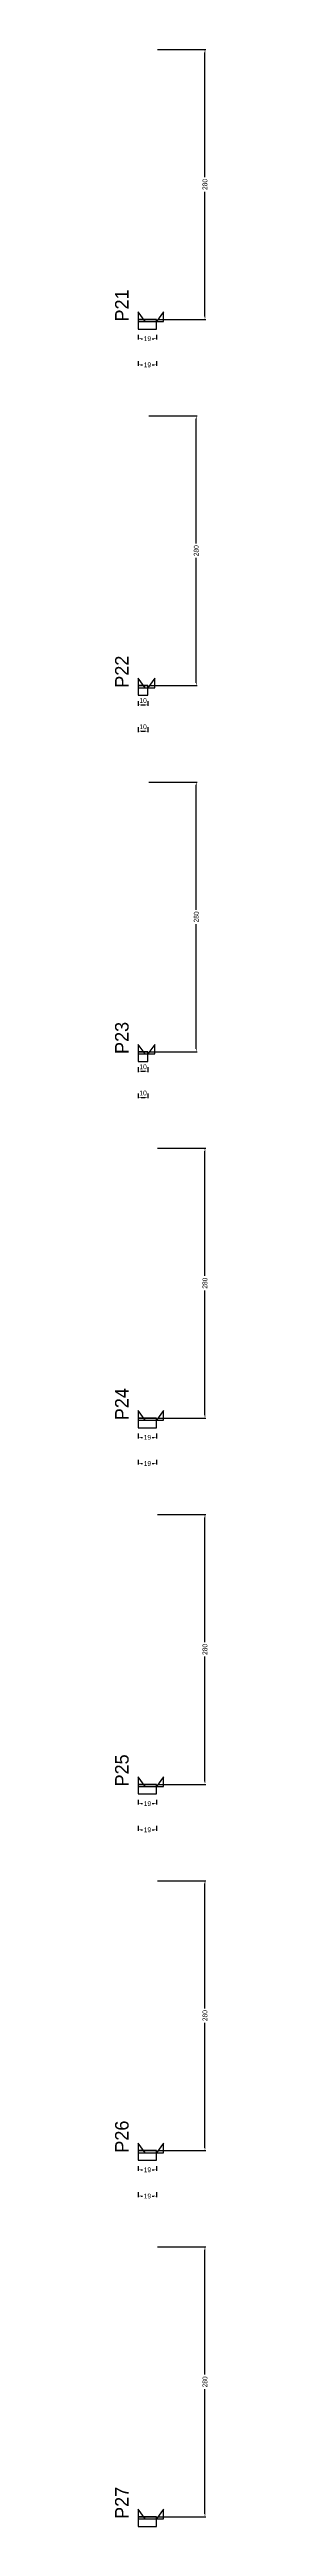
# Model space of a CAD drawing. Header units: centimetres. Extents: x -8500 to 4118, y -39526 to 295.
# Drawn here: x 3976 to 4072, y -9888 to -7318 of the extents above; entities that cross this region are included whole.
import ezdxf

# ---------------------------------------------------------------- set-up
doc = ezdxf.new("R2010")
doc.units = ezdxf.units.CM
for name, color, linetype in [('NOMENCLATURA', 7, 'Continuous'), ('SARR_2.2x10', 60, 'Continuous'), ('SARR_2.2x7', 40, 'Continuous')]:
    doc.layers.add(name, color=color, linetype=linetype)
doc.dimstyles.new('PAINEL-NOVA', dxfattribs={"dimtxt": 5, "dimasz": 3, "dimexe": 1, "dimexo": 1, "dimgap": 1, "dimtad": 1, "dimcen": 2.5, "dimazin": 3, "dimtfac": 1, "dimtmove": 0, "dimatfit": 3})

# ---------------------------------------------------------------- blocks, each defined once
blk = doc.blocks.new('_CLOSEDFILLED')
at = {"color": 0, "linetype": 'BYBLOCK'}
blk.add_solid([(-1, 0.16), (0, 0), (-1, -0.16)], dxfattribs=at)
blk = doc.blocks.new('*D541')
for p, q in [((4000, -7613.8), (4000, -7618.8)), ((4003, -7617.8), (4004.5, -7617.8)), ((4014.5, -7617.8), (4016, -7617.8)), ((4019, -7613.8), (4019, -7618.8))]:
    blk.add_line(p, q)
at = {"layer": 'Defpoints'}
for p in [(4000, -7612.8), (4000, -7617.8), (4019, -7612.8)]:
    blk.add_point(p, dxfattribs=at)
at = {"layer": 'SARR_2.2x10', "xscale": 3, "yscale": 3, "rotation": 180}
blk.add_blockref('_CLOSEDFILLED', (4000, -7617.8), dxfattribs=at)
at = {"layer": 'SARR_2.2x10', "xscale": 3, "yscale": 3}
blk.add_blockref('_CLOSEDFILLED', (4019, -7617.8), dxfattribs=at)
at = {"layer": 'SARR_2.2x10', "insert": (4009.5, -7617.8), "char_height": 5, "attachment_point": 5}
blk.add_mtext('19', dxfattribs=at)
blk = doc.blocks.new('*D542')
for p, q in [((4020, -7317.8), (4070, -7317.8)), ((4069, -7450.3), (4069, -7320.8)), ((4069, -7594.8), (4069, -7465.3)), ((4020, -7597.8), (4070, -7597.8))]:
    blk.add_line(p, q)
at = {"layer": 'Defpoints'}
for p in [(4019, -7317.8), (4019, -7597.8), (4069, -7597.8)]:
    blk.add_point(p, dxfattribs=at)
at = {"layer": 'SARR_2.2x10', "xscale": 3, "yscale": 3}
for p, rotation in [((4069, -7317.8), 90), ((4069, -7597.8), 270)]:
    blk.add_blockref('_CLOSEDFILLED', p, dxfattribs=dict(at, rotation=rotation))
at = {"layer": 'SARR_2.2x10', "insert": (4069, -7457.8), "char_height": 5, "attachment_point": 5, "rotation": 90}
blk.add_mtext('280', dxfattribs=at)
blk = doc.blocks.new('*D543')
for p, q in [((4020, -7317.8), (4070, -7317.8)), ((4069, -7450.3), (4069, -7320.8)), ((4069, -7594.8), (4069, -7465.3)), ((4020, -7597.8), (4070, -7597.8))]:
    blk.add_line(p, q)
at = {"layer": 'Defpoints'}
for p in [(4019, -7317.8), (4019, -7597.8), (4069, -7597.8)]:
    blk.add_point(p, dxfattribs=at)
at = {"layer": 'SARR_2.2x10', "xscale": 3, "yscale": 3}
for p, rotation in [((4069, -7317.8), 90), ((4069, -7597.8), 270)]:
    blk.add_blockref('_CLOSEDFILLED', p, dxfattribs=dict(at, rotation=rotation))
at = {"layer": 'SARR_2.2x10', "insert": (4069, -7457.8), "char_height": 5, "attachment_point": 5, "rotation": 90}
blk.add_mtext('280', dxfattribs=at)
blk = doc.blocks.new('*D544')
for p, q in [((4020, -7317.8), (4070, -7317.8)), ((4069, -7450.3), (4069, -7320.8)), ((4069, -7594.8), (4069, -7465.3)), ((4020, -7597.8), (4070, -7597.8))]:
    blk.add_line(p, q)
at = {"layer": 'Defpoints'}
for p in [(4019, -7317.8), (4019, -7597.8), (4069, -7597.8)]:
    blk.add_point(p, dxfattribs=at)
at = {"layer": 'SARR_2.2x10', "xscale": 3, "yscale": 3}
for p, rotation in [((4069, -7317.8), 90), ((4069, -7597.8), 270)]:
    blk.add_blockref('_CLOSEDFILLED', p, dxfattribs=dict(at, rotation=rotation))
at = {"layer": 'SARR_2.2x10', "insert": (4069, -7457.8), "char_height": 5, "attachment_point": 5, "rotation": 90}
blk.add_mtext('280', dxfattribs=at)
blk = doc.blocks.new('*D545')
for p, q in [((4020, -7317.8), (4070, -7317.8)), ((4069, -7450.3), (4069, -7320.8)), ((4069, -7594.8), (4069, -7465.3)), ((4020, -7597.8), (4070, -7597.8))]:
    blk.add_line(p, q)
at = {"layer": 'Defpoints'}
for p in [(4019, -7317.8), (4019, -7597.8), (4069, -7597.8)]:
    blk.add_point(p, dxfattribs=at)
at = {"layer": 'SARR_2.2x10', "xscale": 3, "yscale": 3}
for p, rotation in [((4069, -7317.8), 90), ((4069, -7597.8), 270)]:
    blk.add_blockref('_CLOSEDFILLED', p, dxfattribs=dict(at, rotation=rotation))
at = {"layer": 'SARR_2.2x10', "insert": (4069, -7457.8), "char_height": 5, "attachment_point": 5, "rotation": 90}
blk.add_mtext('280', dxfattribs=at)
blk = doc.blocks.new('*D546')
for p, q in [((4000, -7641), (4000, -7646)), ((4003, -7645), (4004.5, -7645)), ((4014.5, -7645), (4016, -7645)), ((4019, -7641), (4019, -7646))]:
    blk.add_line(p, q)
at = {"layer": 'Defpoints'}
for p in [(4000, -7640), (4000, -7645), (4019, -7640)]:
    blk.add_point(p, dxfattribs=at)
at = {"layer": 'SARR_2.2x10', "xscale": 3, "yscale": 3, "rotation": 180}
blk.add_blockref('_CLOSEDFILLED', (4000, -7645), dxfattribs=at)
at = {"layer": 'SARR_2.2x10', "xscale": 3, "yscale": 3}
blk.add_blockref('_CLOSEDFILLED', (4019, -7645), dxfattribs=at)
at = {"layer": 'SARR_2.2x10', "insert": (4009.5, -7645), "char_height": 5, "attachment_point": 5}
blk.add_mtext('19', dxfattribs=at)
blk = doc.blocks.new('GRA-E')
at = {"layer": 'SARR_2.2x7'}
blk.add_lwpolyline([(0, 0), (7, 0), (0, 10)], close=True, dxfattribs=at)
blk = doc.blocks.new('GRA-D')
at = {"layer": 'SARR_2.2x7'}
blk.add_lwpolyline([(0, 0), (7, 0), (7, 10)], close=True, dxfattribs=at)
blk = doc.blocks.new('*D567')
for p, q in [((4000, -7993.8), (4000, -7998.8)), ((4003, -7997.8), (4007, -7997.8)), ((4010, -7993.8), (4010, -7998.8))]:
    blk.add_line(p, q)
at = {"layer": 'Defpoints'}
for p in [(4000, -7992.8), (4000, -7997.8), (4010, -7992.8)]:
    blk.add_point(p, dxfattribs=at)
at = {"layer": 'SARR_2.2x10', "xscale": 3, "yscale": 3, "rotation": 180}
blk.add_blockref('_CLOSEDFILLED', (4000, -7997.8), dxfattribs=at)
at = {"layer": 'SARR_2.2x10', "xscale": 3, "yscale": 3}
blk.add_blockref('_CLOSEDFILLED', (4010, -7997.8), dxfattribs=at)
at = {"layer": 'SARR_2.2x10', "insert": (4005, -7993.3), "char_height": 5, "attachment_point": 5}
blk.add_mtext('10', dxfattribs=at)
blk = doc.blocks.new('*D568')
for p, q in [((4011, -7697.8), (4061, -7697.8)), ((4060, -7830.3), (4060, -7700.8)), ((4060, -7974.8), (4060, -7845.3)), ((4011, -7977.8), (4061, -7977.8))]:
    blk.add_line(p, q)
at = {"layer": 'Defpoints'}
for p in [(4010, -7697.8), (4010, -7977.8), (4060, -7977.8)]:
    blk.add_point(p, dxfattribs=at)
at = {"layer": 'SARR_2.2x10', "xscale": 3, "yscale": 3}
for p, rotation in [((4060, -7697.8), 90), ((4060, -7977.8), 270)]:
    blk.add_blockref('_CLOSEDFILLED', p, dxfattribs=dict(at, rotation=rotation))
at = {"layer": 'SARR_2.2x10', "insert": (4060, -7837.8), "char_height": 5, "attachment_point": 5, "rotation": 90}
blk.add_mtext('280', dxfattribs=at)
blk = doc.blocks.new('*D569')
for p, q in [((4011, -7697.8), (4061, -7697.8)), ((4060, -7830.3), (4060, -7700.8)), ((4060, -7974.8), (4060, -7845.3)), ((4011, -7977.8), (4061, -7977.8))]:
    blk.add_line(p, q)
at = {"layer": 'Defpoints'}
for p in [(4010, -7697.8), (4010, -7977.8), (4060, -7977.8)]:
    blk.add_point(p, dxfattribs=at)
at = {"layer": 'SARR_2.2x10', "xscale": 3, "yscale": 3}
for p, rotation in [((4060, -7697.8), 90), ((4060, -7977.8), 270)]:
    blk.add_blockref('_CLOSEDFILLED', p, dxfattribs=dict(at, rotation=rotation))
at = {"layer": 'SARR_2.2x10', "insert": (4060, -7837.8), "char_height": 5, "attachment_point": 5, "rotation": 90}
blk.add_mtext('280', dxfattribs=at)
blk = doc.blocks.new('*D570')
for p, q in [((4011, -7697.8), (4061, -7697.8)), ((4060, -7830.3), (4060, -7700.8)), ((4060, -7974.8), (4060, -7845.3)), ((4011, -7977.8), (4061, -7977.8))]:
    blk.add_line(p, q)
at = {"layer": 'Defpoints'}
for p in [(4010, -7697.8), (4010, -7977.8), (4060, -7977.8)]:
    blk.add_point(p, dxfattribs=at)
at = {"layer": 'SARR_2.2x10', "xscale": 3, "yscale": 3}
for p, rotation in [((4060, -7697.8), 90), ((4060, -7977.8), 270)]:
    blk.add_blockref('_CLOSEDFILLED', p, dxfattribs=dict(at, rotation=rotation))
at = {"layer": 'SARR_2.2x10', "insert": (4060, -7837.8), "char_height": 5, "attachment_point": 5, "rotation": 90}
blk.add_mtext('280', dxfattribs=at)
blk = doc.blocks.new('*D571')
for p, q in [((4011, -7697.8), (4061, -7697.8)), ((4060, -7830.3), (4060, -7700.8)), ((4060, -7974.8), (4060, -7845.3)), ((4011, -7977.8), (4061, -7977.8))]:
    blk.add_line(p, q)
at = {"layer": 'Defpoints'}
for p in [(4010, -7697.8), (4010, -7977.8), (4060, -7977.8)]:
    blk.add_point(p, dxfattribs=at)
at = {"layer": 'SARR_2.2x10', "xscale": 3, "yscale": 3}
for p, rotation in [((4060, -7697.8), 90), ((4060, -7977.8), 270)]:
    blk.add_blockref('_CLOSEDFILLED', p, dxfattribs=dict(at, rotation=rotation))
at = {"layer": 'SARR_2.2x10', "insert": (4060, -7837.8), "char_height": 5, "attachment_point": 5, "rotation": 90}
blk.add_mtext('280', dxfattribs=at)
blk = doc.blocks.new('*D572')
for p, q in [((4000, -8021), (4000, -8026)), ((4003, -8025), (4007, -8025)), ((4010, -8021), (4010, -8026))]:
    blk.add_line(p, q)
at = {"layer": 'Defpoints'}
for p in [(4000, -8020), (4000, -8025), (4010, -8020)]:
    blk.add_point(p, dxfattribs=at)
at = {"layer": 'SARR_2.2x10', "xscale": 3, "yscale": 3, "rotation": 180}
blk.add_blockref('_CLOSEDFILLED', (4000, -8025), dxfattribs=at)
at = {"layer": 'SARR_2.2x10', "xscale": 3, "yscale": 3}
blk.add_blockref('_CLOSEDFILLED', (4010, -8025), dxfattribs=at)
at = {"layer": 'SARR_2.2x10', "insert": (4005, -8020.5), "char_height": 5, "attachment_point": 5}
blk.add_mtext('10', dxfattribs=at)
blk = doc.blocks.new('*D593')
for p, q in [((4000, -8373.8), (4000, -8378.8)), ((4003, -8377.8), (4007, -8377.8)), ((4010, -8373.8), (4010, -8378.8))]:
    blk.add_line(p, q)
at = {"layer": 'Defpoints'}
for p in [(4000, -8372.8), (4000, -8377.8), (4010, -8372.8)]:
    blk.add_point(p, dxfattribs=at)
at = {"layer": 'SARR_2.2x10', "xscale": 3, "yscale": 3, "rotation": 180}
blk.add_blockref('_CLOSEDFILLED', (4000, -8377.8), dxfattribs=at)
at = {"layer": 'SARR_2.2x10', "xscale": 3, "yscale": 3}
blk.add_blockref('_CLOSEDFILLED', (4010, -8377.8), dxfattribs=at)
at = {"layer": 'SARR_2.2x10', "insert": (4005, -8373.3), "char_height": 5, "attachment_point": 5}
blk.add_mtext('10', dxfattribs=at)
blk = doc.blocks.new('*D594')
for p, q in [((4011, -8077.8), (4061, -8077.8)), ((4060, -8210.3), (4060, -8080.8)), ((4060, -8354.8), (4060, -8225.3)), ((4011, -8357.8), (4061, -8357.8))]:
    blk.add_line(p, q)
at = {"layer": 'Defpoints'}
for p in [(4010, -8077.8), (4010, -8357.8), (4060, -8357.8)]:
    blk.add_point(p, dxfattribs=at)
at = {"layer": 'SARR_2.2x10', "xscale": 3, "yscale": 3}
for p, rotation in [((4060, -8077.8), 90), ((4060, -8357.8), 270)]:
    blk.add_blockref('_CLOSEDFILLED', p, dxfattribs=dict(at, rotation=rotation))
at = {"layer": 'SARR_2.2x10', "insert": (4060, -8217.8), "char_height": 5, "attachment_point": 5, "rotation": 90}
blk.add_mtext('280', dxfattribs=at)
blk = doc.blocks.new('*D595')
for p, q in [((4011, -8077.8), (4061, -8077.8)), ((4060, -8210.3), (4060, -8080.8)), ((4060, -8354.8), (4060, -8225.3)), ((4011, -8357.8), (4061, -8357.8))]:
    blk.add_line(p, q)
at = {"layer": 'Defpoints'}
for p in [(4010, -8077.8), (4010, -8357.8), (4060, -8357.8)]:
    blk.add_point(p, dxfattribs=at)
at = {"layer": 'SARR_2.2x10', "xscale": 3, "yscale": 3}
for p, rotation in [((4060, -8077.8), 90), ((4060, -8357.8), 270)]:
    blk.add_blockref('_CLOSEDFILLED', p, dxfattribs=dict(at, rotation=rotation))
at = {"layer": 'SARR_2.2x10', "insert": (4060, -8217.8), "char_height": 5, "attachment_point": 5, "rotation": 90}
blk.add_mtext('280', dxfattribs=at)
blk = doc.blocks.new('*D596')
for p, q in [((4011, -8077.8), (4061, -8077.8)), ((4060, -8210.3), (4060, -8080.8)), ((4060, -8354.8), (4060, -8225.3)), ((4011, -8357.8), (4061, -8357.8))]:
    blk.add_line(p, q)
at = {"layer": 'Defpoints'}
for p in [(4010, -8077.8), (4010, -8357.8), (4060, -8357.8)]:
    blk.add_point(p, dxfattribs=at)
at = {"layer": 'SARR_2.2x10', "xscale": 3, "yscale": 3}
for p, rotation in [((4060, -8077.8), 90), ((4060, -8357.8), 270)]:
    blk.add_blockref('_CLOSEDFILLED', p, dxfattribs=dict(at, rotation=rotation))
at = {"layer": 'SARR_2.2x10', "insert": (4060, -8217.8), "char_height": 5, "attachment_point": 5, "rotation": 90}
blk.add_mtext('280', dxfattribs=at)
blk = doc.blocks.new('*D597')
for p, q in [((4011, -8077.8), (4061, -8077.8)), ((4060, -8210.3), (4060, -8080.8)), ((4060, -8354.8), (4060, -8225.3)), ((4011, -8357.8), (4061, -8357.8))]:
    blk.add_line(p, q)
at = {"layer": 'Defpoints'}
for p in [(4010, -8077.8), (4010, -8357.8), (4060, -8357.8)]:
    blk.add_point(p, dxfattribs=at)
at = {"layer": 'SARR_2.2x10', "xscale": 3, "yscale": 3}
for p, rotation in [((4060, -8077.8), 90), ((4060, -8357.8), 270)]:
    blk.add_blockref('_CLOSEDFILLED', p, dxfattribs=dict(at, rotation=rotation))
at = {"layer": 'SARR_2.2x10', "insert": (4060, -8217.8), "char_height": 5, "attachment_point": 5, "rotation": 90}
blk.add_mtext('280', dxfattribs=at)
blk = doc.blocks.new('*D598')
for p, q in [((4000, -8401), (4000, -8406)), ((4010, -8401), (4010, -8406)), ((4003, -8405), (4007, -8405))]:
    blk.add_line(p, q)
at = {"layer": 'Defpoints'}
for p in [(4000, -8400), (4010, -8400), (4000, -8405)]:
    blk.add_point(p, dxfattribs=at)
at = {"layer": 'SARR_2.2x10', "xscale": 3, "yscale": 3, "rotation": 180}
blk.add_blockref('_CLOSEDFILLED', (4000, -8405), dxfattribs=at)
at = {"layer": 'SARR_2.2x10', "xscale": 3, "yscale": 3}
blk.add_blockref('_CLOSEDFILLED', (4010, -8405), dxfattribs=at)
at = {"layer": 'SARR_2.2x10', "insert": (4005, -8400.5), "char_height": 5, "attachment_point": 5}
blk.add_mtext('10', dxfattribs=at)
blk = doc.blocks.new('*D619')
for p, q in [((4000, -8753.8), (4000, -8758.8)), ((4003, -8757.8), (4004.5, -8757.8)), ((4014.5, -8757.8), (4016, -8757.8)), ((4019, -8753.8), (4019, -8758.8))]:
    blk.add_line(p, q)
at = {"layer": 'Defpoints'}
for p in [(4000, -8752.8), (4000, -8757.8), (4019, -8752.8)]:
    blk.add_point(p, dxfattribs=at)
at = {"layer": 'SARR_2.2x10', "xscale": 3, "yscale": 3, "rotation": 180}
blk.add_blockref('_CLOSEDFILLED', (4000, -8757.8), dxfattribs=at)
at = {"layer": 'SARR_2.2x10', "xscale": 3, "yscale": 3}
blk.add_blockref('_CLOSEDFILLED', (4019, -8757.8), dxfattribs=at)
at = {"layer": 'SARR_2.2x10', "insert": (4009.5, -8757.8), "char_height": 5, "attachment_point": 5}
blk.add_mtext('19', dxfattribs=at)
blk = doc.blocks.new('*D620')
for p, q in [((4020, -8457.8), (4070, -8457.8)), ((4069, -8590.3), (4069, -8460.8)), ((4069, -8734.8), (4069, -8605.3)), ((4020, -8737.8), (4070, -8737.8))]:
    blk.add_line(p, q)
at = {"layer": 'Defpoints'}
for p in [(4019, -8457.8), (4019, -8737.8), (4069, -8737.8)]:
    blk.add_point(p, dxfattribs=at)
at = {"layer": 'SARR_2.2x10', "xscale": 3, "yscale": 3}
for p, rotation in [((4069, -8457.8), 90), ((4069, -8737.8), 270)]:
    blk.add_blockref('_CLOSEDFILLED', p, dxfattribs=dict(at, rotation=rotation))
at = {"layer": 'SARR_2.2x10', "insert": (4069, -8597.8), "char_height": 5, "attachment_point": 5, "rotation": 90}
blk.add_mtext('280', dxfattribs=at)
blk = doc.blocks.new('*D621')
for p, q in [((4020, -8457.8), (4070, -8457.8)), ((4069, -8590.3), (4069, -8460.8)), ((4069, -8734.8), (4069, -8605.3)), ((4020, -8737.8), (4070, -8737.8))]:
    blk.add_line(p, q)
at = {"layer": 'Defpoints'}
for p in [(4019, -8457.8), (4019, -8737.8), (4069, -8737.8)]:
    blk.add_point(p, dxfattribs=at)
at = {"layer": 'SARR_2.2x10', "xscale": 3, "yscale": 3}
for p, rotation in [((4069, -8457.8), 90), ((4069, -8737.8), 270)]:
    blk.add_blockref('_CLOSEDFILLED', p, dxfattribs=dict(at, rotation=rotation))
at = {"layer": 'SARR_2.2x10', "insert": (4069, -8597.8), "char_height": 5, "attachment_point": 5, "rotation": 90}
blk.add_mtext('280', dxfattribs=at)
blk = doc.blocks.new('*D622')
for p, q in [((4020, -8457.8), (4070, -8457.8)), ((4069, -8590.3), (4069, -8460.8)), ((4069, -8734.8), (4069, -8605.3)), ((4020, -8737.8), (4070, -8737.8))]:
    blk.add_line(p, q)
at = {"layer": 'Defpoints'}
for p in [(4019, -8457.8), (4019, -8737.8), (4069, -8737.8)]:
    blk.add_point(p, dxfattribs=at)
at = {"layer": 'SARR_2.2x10', "xscale": 3, "yscale": 3}
for p, rotation in [((4069, -8457.8), 90), ((4069, -8737.8), 270)]:
    blk.add_blockref('_CLOSEDFILLED', p, dxfattribs=dict(at, rotation=rotation))
at = {"layer": 'SARR_2.2x10', "insert": (4069, -8597.8), "char_height": 5, "attachment_point": 5, "rotation": 90}
blk.add_mtext('280', dxfattribs=at)
blk = doc.blocks.new('*D623')
for p, q in [((4020, -8457.8), (4070, -8457.8)), ((4069, -8590.3), (4069, -8460.8)), ((4069, -8734.8), (4069, -8605.3)), ((4020, -8737.8), (4070, -8737.8))]:
    blk.add_line(p, q)
at = {"layer": 'Defpoints'}
for p in [(4019, -8457.8), (4019, -8737.8), (4069, -8737.8)]:
    blk.add_point(p, dxfattribs=at)
at = {"layer": 'SARR_2.2x10', "xscale": 3, "yscale": 3}
for p, rotation in [((4069, -8457.8), 90), ((4069, -8737.8), 270)]:
    blk.add_blockref('_CLOSEDFILLED', p, dxfattribs=dict(at, rotation=rotation))
at = {"layer": 'SARR_2.2x10', "insert": (4069, -8597.8), "char_height": 5, "attachment_point": 5, "rotation": 90}
blk.add_mtext('280', dxfattribs=at)
blk = doc.blocks.new('*D624')
for p, q in [((4000, -8781), (4000, -8786)), ((4003, -8785), (4004.5, -8785)), ((4014.5, -8785), (4016, -8785)), ((4019, -8781), (4019, -8786))]:
    blk.add_line(p, q)
at = {"layer": 'Defpoints'}
for p in [(4000, -8780), (4000, -8785), (4019, -8780)]:
    blk.add_point(p, dxfattribs=at)
at = {"layer": 'SARR_2.2x10', "xscale": 3, "yscale": 3, "rotation": 180}
blk.add_blockref('_CLOSEDFILLED', (4000, -8785), dxfattribs=at)
at = {"layer": 'SARR_2.2x10', "xscale": 3, "yscale": 3}
blk.add_blockref('_CLOSEDFILLED', (4019, -8785), dxfattribs=at)
at = {"layer": 'SARR_2.2x10', "insert": (4009.5, -8785), "char_height": 5, "attachment_point": 5}
blk.add_mtext('19', dxfattribs=at)
blk = doc.blocks.new('*D645')
for p, q in [((4000, -9133.8), (4000, -9138.8)), ((4003, -9137.8), (4004.5, -9137.8)), ((4014.5, -9137.8), (4016, -9137.8)), ((4019, -9133.8), (4019, -9138.8))]:
    blk.add_line(p, q)
at = {"layer": 'Defpoints'}
for p in [(4000, -9132.8), (4000, -9137.8), (4019, -9132.8)]:
    blk.add_point(p, dxfattribs=at)
at = {"layer": 'SARR_2.2x10', "xscale": 3, "yscale": 3, "rotation": 180}
blk.add_blockref('_CLOSEDFILLED', (4000, -9137.8), dxfattribs=at)
at = {"layer": 'SARR_2.2x10', "xscale": 3, "yscale": 3}
blk.add_blockref('_CLOSEDFILLED', (4019, -9137.8), dxfattribs=at)
at = {"layer": 'SARR_2.2x10', "insert": (4009.5, -9137.8), "char_height": 5, "attachment_point": 5}
blk.add_mtext('19', dxfattribs=at)
blk = doc.blocks.new('*D646')
for p, q in [((4020, -8837.8), (4070, -8837.8)), ((4069, -8970.3), (4069, -8840.8)), ((4069, -9114.8), (4069, -8985.3)), ((4020, -9117.8), (4070, -9117.8))]:
    blk.add_line(p, q)
at = {"layer": 'Defpoints'}
for p in [(4019, -8837.8), (4019, -9117.8), (4069, -9117.8)]:
    blk.add_point(p, dxfattribs=at)
at = {"layer": 'SARR_2.2x10', "xscale": 3, "yscale": 3}
for p, rotation in [((4069, -8837.8), 90), ((4069, -9117.8), 270)]:
    blk.add_blockref('_CLOSEDFILLED', p, dxfattribs=dict(at, rotation=rotation))
at = {"layer": 'SARR_2.2x10', "insert": (4069, -8977.8), "char_height": 5, "attachment_point": 5, "rotation": 90}
blk.add_mtext('280', dxfattribs=at)
blk = doc.blocks.new('*D647')
for p, q in [((4020, -8837.8), (4070, -8837.8)), ((4069, -8970.3), (4069, -8840.8)), ((4069, -9114.8), (4069, -8985.3)), ((4020, -9117.8), (4070, -9117.8))]:
    blk.add_line(p, q)
at = {"layer": 'Defpoints'}
for p in [(4019, -8837.8), (4019, -9117.8), (4069, -9117.8)]:
    blk.add_point(p, dxfattribs=at)
at = {"layer": 'SARR_2.2x10', "xscale": 3, "yscale": 3}
for p, rotation in [((4069, -8837.8), 90), ((4069, -9117.8), 270)]:
    blk.add_blockref('_CLOSEDFILLED', p, dxfattribs=dict(at, rotation=rotation))
at = {"layer": 'SARR_2.2x10', "insert": (4069, -8977.8), "char_height": 5, "attachment_point": 5, "rotation": 90}
blk.add_mtext('280', dxfattribs=at)
blk = doc.blocks.new('*D648')
for p, q in [((4020, -8837.8), (4070, -8837.8)), ((4069, -8970.3), (4069, -8840.8)), ((4069, -9114.8), (4069, -8985.3)), ((4020, -9117.8), (4070, -9117.8))]:
    blk.add_line(p, q)
at = {"layer": 'Defpoints'}
for p in [(4019, -8837.8), (4019, -9117.8), (4069, -9117.8)]:
    blk.add_point(p, dxfattribs=at)
at = {"layer": 'SARR_2.2x10', "xscale": 3, "yscale": 3}
for p, rotation in [((4069, -8837.8), 90), ((4069, -9117.8), 270)]:
    blk.add_blockref('_CLOSEDFILLED', p, dxfattribs=dict(at, rotation=rotation))
at = {"layer": 'SARR_2.2x10', "insert": (4069, -8977.8), "char_height": 5, "attachment_point": 5, "rotation": 90}
blk.add_mtext('280', dxfattribs=at)
blk = doc.blocks.new('*D649')
for p, q in [((4020, -8837.8), (4070, -8837.8)), ((4069, -8970.3), (4069, -8840.8)), ((4069, -9114.8), (4069, -8985.3)), ((4020, -9117.8), (4070, -9117.8))]:
    blk.add_line(p, q)
at = {"layer": 'Defpoints'}
for p in [(4019, -8837.8), (4019, -9117.8), (4069, -9117.8)]:
    blk.add_point(p, dxfattribs=at)
at = {"layer": 'SARR_2.2x10', "xscale": 3, "yscale": 3}
for p, rotation in [((4069, -8837.8), 90), ((4069, -9117.8), 270)]:
    blk.add_blockref('_CLOSEDFILLED', p, dxfattribs=dict(at, rotation=rotation))
at = {"layer": 'SARR_2.2x10', "insert": (4069, -8977.8), "char_height": 5, "attachment_point": 5, "rotation": 90}
blk.add_mtext('280', dxfattribs=at)
blk = doc.blocks.new('*D650')
for p, q in [((4000, -9161), (4000, -9166)), ((4003, -9165), (4004.5, -9165)), ((4014.5, -9165), (4016, -9165)), ((4019, -9161), (4019, -9166))]:
    blk.add_line(p, q)
at = {"layer": 'Defpoints'}
for p in [(4000, -9160), (4000, -9165), (4019, -9160)]:
    blk.add_point(p, dxfattribs=at)
at = {"layer": 'SARR_2.2x10', "xscale": 3, "yscale": 3, "rotation": 180}
blk.add_blockref('_CLOSEDFILLED', (4000, -9165), dxfattribs=at)
at = {"layer": 'SARR_2.2x10', "xscale": 3, "yscale": 3}
blk.add_blockref('_CLOSEDFILLED', (4019, -9165), dxfattribs=at)
at = {"layer": 'SARR_2.2x10', "insert": (4009.5, -9165), "char_height": 5, "attachment_point": 5}
blk.add_mtext('19', dxfattribs=at)
blk = doc.blocks.new('*D671')
for p, q in [((4000, -9513.8), (4000, -9518.8)), ((4003, -9517.8), (4004.5, -9517.8)), ((4014.5, -9517.8), (4016, -9517.8)), ((4019, -9513.8), (4019, -9518.8))]:
    blk.add_line(p, q)
at = {"layer": 'Defpoints'}
for p in [(4000, -9512.8), (4000, -9517.8), (4019, -9512.8)]:
    blk.add_point(p, dxfattribs=at)
at = {"layer": 'SARR_2.2x10', "xscale": 3, "yscale": 3, "rotation": 180}
blk.add_blockref('_CLOSEDFILLED', (4000, -9517.8), dxfattribs=at)
at = {"layer": 'SARR_2.2x10', "xscale": 3, "yscale": 3}
blk.add_blockref('_CLOSEDFILLED', (4019, -9517.8), dxfattribs=at)
at = {"layer": 'SARR_2.2x10', "insert": (4009.5, -9517.8), "char_height": 5, "attachment_point": 5}
blk.add_mtext('19', dxfattribs=at)
blk = doc.blocks.new('*D672')
for p, q in [((4020, -9217.8), (4070, -9217.8)), ((4069, -9350.3), (4069, -9220.8)), ((4069, -9494.8), (4069, -9365.3)), ((4020, -9497.8), (4070, -9497.8))]:
    blk.add_line(p, q)
at = {"layer": 'Defpoints'}
for p in [(4019, -9217.8), (4019, -9497.8), (4069, -9497.8)]:
    blk.add_point(p, dxfattribs=at)
at = {"layer": 'SARR_2.2x10', "xscale": 3, "yscale": 3}
for p, rotation in [((4069, -9217.8), 90), ((4069, -9497.8), 270)]:
    blk.add_blockref('_CLOSEDFILLED', p, dxfattribs=dict(at, rotation=rotation))
at = {"layer": 'SARR_2.2x10', "insert": (4069, -9357.8), "char_height": 5, "attachment_point": 5, "rotation": 90}
blk.add_mtext('280', dxfattribs=at)
blk = doc.blocks.new('*D673')
for p, q in [((4020, -9217.8), (4070, -9217.8)), ((4069, -9350.3), (4069, -9220.8)), ((4069, -9494.8), (4069, -9365.3)), ((4020, -9497.8), (4070, -9497.8))]:
    blk.add_line(p, q)
at = {"layer": 'Defpoints'}
for p in [(4019, -9217.8), (4019, -9497.8), (4069, -9497.8)]:
    blk.add_point(p, dxfattribs=at)
at = {"layer": 'SARR_2.2x10', "xscale": 3, "yscale": 3}
for p, rotation in [((4069, -9217.8), 90), ((4069, -9497.8), 270)]:
    blk.add_blockref('_CLOSEDFILLED', p, dxfattribs=dict(at, rotation=rotation))
at = {"layer": 'SARR_2.2x10', "insert": (4069, -9357.8), "char_height": 5, "attachment_point": 5, "rotation": 90}
blk.add_mtext('280', dxfattribs=at)
blk = doc.blocks.new('*D674')
for p, q in [((4020, -9217.8), (4070, -9217.8)), ((4069, -9350.3), (4069, -9220.8)), ((4069, -9494.8), (4069, -9365.3)), ((4020, -9497.8), (4070, -9497.8))]:
    blk.add_line(p, q)
at = {"layer": 'Defpoints'}
for p in [(4019, -9217.8), (4019, -9497.8), (4069, -9497.8)]:
    blk.add_point(p, dxfattribs=at)
at = {"layer": 'SARR_2.2x10', "xscale": 3, "yscale": 3}
for p, rotation in [((4069, -9217.8), 90), ((4069, -9497.8), 270)]:
    blk.add_blockref('_CLOSEDFILLED', p, dxfattribs=dict(at, rotation=rotation))
at = {"layer": 'SARR_2.2x10', "insert": (4069, -9357.8), "char_height": 5, "attachment_point": 5, "rotation": 90}
blk.add_mtext('280', dxfattribs=at)
blk = doc.blocks.new('*D675')
for p, q in [((4020, -9217.8), (4070, -9217.8)), ((4069, -9350.3), (4069, -9220.8)), ((4069, -9494.8), (4069, -9365.3)), ((4020, -9497.8), (4070, -9497.8))]:
    blk.add_line(p, q)
at = {"layer": 'Defpoints'}
for p in [(4019, -9217.8), (4019, -9497.8), (4069, -9497.8)]:
    blk.add_point(p, dxfattribs=at)
at = {"layer": 'SARR_2.2x10', "xscale": 3, "yscale": 3}
for p, rotation in [((4069, -9217.8), 90), ((4069, -9497.8), 270)]:
    blk.add_blockref('_CLOSEDFILLED', p, dxfattribs=dict(at, rotation=rotation))
at = {"layer": 'SARR_2.2x10', "insert": (4069, -9357.8), "char_height": 5, "attachment_point": 5, "rotation": 90}
blk.add_mtext('280', dxfattribs=at)
blk = doc.blocks.new('*D676')
for p, q in [((4000, -9541), (4000, -9546)), ((4003, -9545), (4004.5, -9545)), ((4014.5, -9545), (4016, -9545)), ((4019, -9541), (4019, -9546))]:
    blk.add_line(p, q)
at = {"layer": 'Defpoints'}
for p in [(4000, -9540), (4000, -9545), (4019, -9540)]:
    blk.add_point(p, dxfattribs=at)
at = {"layer": 'SARR_2.2x10', "xscale": 3, "yscale": 3, "rotation": 180}
blk.add_blockref('_CLOSEDFILLED', (4000, -9545), dxfattribs=at)
at = {"layer": 'SARR_2.2x10', "xscale": 3, "yscale": 3}
blk.add_blockref('_CLOSEDFILLED', (4019, -9545), dxfattribs=at)
at = {"layer": 'SARR_2.2x10', "insert": (4009.5, -9545), "char_height": 5, "attachment_point": 5}
blk.add_mtext('19', dxfattribs=at)
blk = doc.blocks.new('*D698')
for p, q in [((4020, -9597.8), (4070, -9597.8)), ((4069, -9730.3), (4069, -9600.8)), ((4069, -9874.8), (4069, -9745.3)), ((4020, -9877.8), (4070, -9877.8))]:
    blk.add_line(p, q)
at = {"layer": 'Defpoints'}
for p in [(4019, -9597.8), (4019, -9877.8), (4069, -9877.8)]:
    blk.add_point(p, dxfattribs=at)
at = {"layer": 'SARR_2.2x10', "xscale": 3, "yscale": 3}
for p, rotation in [((4069, -9597.8), 90), ((4069, -9877.8), 270)]:
    blk.add_blockref('_CLOSEDFILLED', p, dxfattribs=dict(at, rotation=rotation))
at = {"layer": 'SARR_2.2x10', "insert": (4069, -9737.8), "char_height": 5, "attachment_point": 5, "rotation": 90}
blk.add_mtext('280', dxfattribs=at)
blk = doc.blocks.new('*D699')
for p, q in [((4020, -9597.8), (4070, -9597.8)), ((4069, -9730.3), (4069, -9600.8)), ((4069, -9874.8), (4069, -9745.3)), ((4020, -9877.8), (4070, -9877.8))]:
    blk.add_line(p, q)
at = {"layer": 'Defpoints'}
for p in [(4019, -9597.8), (4019, -9877.8), (4069, -9877.8)]:
    blk.add_point(p, dxfattribs=at)
at = {"layer": 'SARR_2.2x10', "xscale": 3, "yscale": 3}
for p, rotation in [((4069, -9597.8), 90), ((4069, -9877.8), 270)]:
    blk.add_blockref('_CLOSEDFILLED', p, dxfattribs=dict(at, rotation=rotation))
at = {"layer": 'SARR_2.2x10', "insert": (4069, -9737.8), "char_height": 5, "attachment_point": 5, "rotation": 90}
blk.add_mtext('280', dxfattribs=at)
blk = doc.blocks.new('*D700')
for p, q in [((4020, -9597.8), (4070, -9597.8)), ((4069, -9730.3), (4069, -9600.8)), ((4069, -9874.8), (4069, -9745.3)), ((4020, -9877.8), (4070, -9877.8))]:
    blk.add_line(p, q)
at = {"layer": 'Defpoints'}
for p in [(4019, -9597.8), (4019, -9877.8), (4069, -9877.8)]:
    blk.add_point(p, dxfattribs=at)
at = {"layer": 'SARR_2.2x10', "xscale": 3, "yscale": 3}
for p, rotation in [((4069, -9597.8), 90), ((4069, -9877.8), 270)]:
    blk.add_blockref('_CLOSEDFILLED', p, dxfattribs=dict(at, rotation=rotation))
at = {"layer": 'SARR_2.2x10', "insert": (4069, -9737.8), "char_height": 5, "attachment_point": 5, "rotation": 90}
blk.add_mtext('280', dxfattribs=at)
blk = doc.blocks.new('*D701')
for p, q in [((4020, -9597.8), (4070, -9597.8)), ((4069, -9730.3), (4069, -9600.8)), ((4069, -9874.8), (4069, -9745.3)), ((4020, -9877.8), (4070, -9877.8))]:
    blk.add_line(p, q)
at = {"layer": 'Defpoints'}
for p in [(4019, -9597.8), (4019, -9877.8), (4069, -9877.8)]:
    blk.add_point(p, dxfattribs=at)
at = {"layer": 'SARR_2.2x10', "xscale": 3, "yscale": 3}
for p, rotation in [((4069, -9597.8), 90), ((4069, -9877.8), 270)]:
    blk.add_blockref('_CLOSEDFILLED', p, dxfattribs=dict(at, rotation=rotation))
at = {"layer": 'SARR_2.2x10', "insert": (4069, -9737.8), "char_height": 5, "attachment_point": 5, "rotation": 90}
blk.add_mtext('280', dxfattribs=at)

msp = doc.modelspace()

# ---------------------------------------------------------------- linework, layer by layer
at = {"layer": 'SARR_2.2x10'}
for p, q in [((4019, -7597.8), (4000, -7597.8)), ((4000, -7597.8), (4000, -7607.8)), ((4019, -7607.8), (4019, -7597.8)), ((4000, -7607.8), (4019, -7607.8)), ((4010, -7977.8), (4000, -7977.8)), ((4000, -7977.8), (4000, -7987.8)), ((4000, -7987.8), (4010, -7987.8)), ((4010, -7987.8), (4010, -7977.8)), ((4010, -8357.8), (4000, -8357.8)), ((4000, -8357.8), (4000, -8367.8)), ((4000, -8367.8), (4010, -8367.8)), ((4010, -8367.8), (4010, -8357.8)), ((4019, -8737.8), (4000, -8737.8)), ((4000, -8737.8), (4000, -8747.8)), ((4019, -8747.8), (4019, -8737.8)), ((4000, -8747.8), (4019, -8747.8)), ((4019, -9117.8), (4000, -9117.8)), ((4000, -9117.8), (4000, -9127.8)), ((4019, -9127.8), (4019, -9117.8)), ((4000, -9127.8), (4019, -9127.8)), ((4019, -9497.8), (4000, -9497.8)), ((4000, -9497.8), (4000, -9507.8)), ((4000, -9507.8), (4019, -9507.8)), ((4019, -9507.8), (4019, -9497.8)), ((4019, -9877.8), (4000, -9877.8)), ((4000, -9877.8), (4000, -9887.8)), ((4000, -9887.8), (4019, -9887.8)), ((4019, -9887.8), (4019, -9877.8))]:
    msp.add_line(p, q, dxfattribs=at)
at = {"layer": 'SARR_2.2x7'}
for p, q in [((4019, -7597.8), (4000, -7597.8)), ((4000, -7597.8), (4000, -7600)), ((4000, -7597.8), (4007, -7597.8)), ((4000, -7597.8), (4007, -7597.8)), ((4000, -7597.8), (4007, -7597.8)), ((4000, -7597.8), (4007, -7597.8)), ((4000, -7600), (4019, -7600)), ((4007, -7597.8), (4019, -7597.8)), ((4007, -7597.8), (4019, -7597.8)), ((4007, -7597.8), (4019, -7597.8)), ((4007, -7597.8), (4019, -7597.8)), ((4019, -7600), (4019, -7597.8)), ((4010, -7977.8), (4000, -7977.8)), ((4000, -7977.8), (4000, -7980)), ((4000, -7977.8), (4007, -7977.8)), ((4000, -7977.8), (4007, -7977.8)), ((4000, -7977.8), (4007, -7977.8)), ((4000, -7977.8), (4007, -7977.8)), ((4000, -7980), (4010, -7980)), ((4007, -7977.8), (4010, -7977.8)), ((4007, -7977.8), (4010, -7977.8)), ((4007, -7977.8), (4010, -7977.8)), ((4007, -7977.8), (4010, -7977.8)), ((4010, -7980), (4010, -7977.8)), ((4010, -8357.8), (4000, -8357.8)), ((4000, -8357.8), (4000, -8360)), ((4000, -8357.8), (4007, -8357.8)), ((4000, -8357.8), (4007, -8357.8)), ((4000, -8357.8), (4007, -8357.8)), ((4000, -8357.8), (4007, -8357.8)), ((4000, -8360), (4010, -8360)), ((4007, -8357.8), (4010, -8357.8)), ((4007, -8357.8), (4010, -8357.8)), ((4007, -8357.8), (4010, -8357.8)), ((4007, -8357.8), (4010, -8357.8)), ((4010, -8360), (4010, -8357.8)), ((4019, -8737.8), (4000, -8737.8)), ((4000, -8737.8), (4000, -8740)), ((4000, -8737.8), (4007, -8737.8)), ((4000, -8737.8), (4007, -8737.8)), ((4000, -8737.8), (4007, -8737.8)), ((4000, -8737.8), (4007, -8737.8)), ((4007, -8737.8), (4019, -8737.8)), ((4007, -8737.8), (4019, -8737.8)), ((4007, -8737.8), (4019, -8737.8)), ((4007, -8737.8), (4019, -8737.8)), ((4019, -8740), (4019, -8737.8)), ((4000, -8740), (4019, -8740)), ((4019, -9117.8), (4000, -9117.8)), ((4000, -9117.8), (4000, -9120)), ((4000, -9117.8), (4007, -9117.8)), ((4000, -9117.8), (4007, -9117.8)), ((4000, -9117.8), (4007, -9117.8)), ((4000, -9117.8), (4007, -9117.8)), ((4000, -9120), (4019, -9120)), ((4007, -9117.8), (4019, -9117.8)), ((4007, -9117.8), (4019, -9117.8)), ((4007, -9117.8), (4019, -9117.8)), ((4007, -9117.8), (4019, -9117.8)), ((4019, -9120), (4019, -9117.8)), ((4019, -9497.8), (4000, -9497.8)), ((4000, -9497.8), (4000, -9500)), ((4000, -9497.8), (4007, -9497.8)), ((4000, -9497.8), (4007, -9497.8)), ((4000, -9497.8), (4007, -9497.8)), ((4000, -9497.8), (4007, -9497.8)), ((4000, -9500), (4019, -9500)), ((4007, -9497.8), (4019, -9497.8)), ((4007, -9497.8), (4019, -9497.8)), ((4007, -9497.8), (4019, -9497.8)), ((4007, -9497.8), (4019, -9497.8)), ((4019, -9500), (4019, -9497.8)), ((4019, -9877.8), (4000, -9877.8)), ((4000, -9877.8), (4000, -9880)), ((4000, -9877.8), (4007, -9877.8)), ((4000, -9877.8), (4007, -9877.8)), ((4000, -9877.8), (4007, -9877.8)), ((4000, -9877.8), (4007, -9877.8)), ((4000, -9880), (4019, -9880)), ((4007, -9877.8), (4019, -9877.8)), ((4007, -9877.8), (4019, -9877.8)), ((4007, -9877.8), (4019, -9877.8)), ((4007, -9877.8), (4019, -9877.8)), ((4019, -9880), (4019, -9877.8))]:
    msp.add_line(p, q, dxfattribs=at)

# ---------------------------------------------------------------- block references
for name, p in [('GRA-E', (4000, -7600)), ('GRA-D', (4019, -7600)), ('GRA-E', (4000, -7980)), ('GRA-D', (4010, -7980)), ('GRA-E', (4000, -8360)), ('GRA-D', (4010, -8360)), ('GRA-E', (4000, -8740)), ('GRA-D', (4019, -8740)), ('GRA-E', (4000, -9120)), ('GRA-D', (4019, -9120)), ('GRA-E', (4000, -9500)), ('GRA-D', (4019, -9500)), ('GRA-E', (4000, -9880)), ('GRA-D', (4019, -9880))]:
    msp.add_blockref(name, p, dxfattribs=at)

# ---------------------------------------------------------------- texts
at = {"layer": 'NOMENCLATURA'}
for s, p in [('P21', (3990, -7600)), ('P22', (3990, -7980)), ('P23', (3990, -8360)), ('P24', (3990, -8740)), ('P25', (3990, -9120)), ('P26', (3990, -9500)), ('P27', (3990, -9880))]:
    msp.add_text(s, height=14, rotation=90, dxfattribs=at).set_placement(p)

# ---------------------------------------------------------------- dimensions: what is measured, and where the dimension line sits
at = {"layer": 'SARR_2.2x10'}
for base, p1, p2, picture, middle in [((4069, -7597.8), (4019, -7597.8), (4019, -7317.8), '*D542', (4069, -7457.8)), ((4069, -7597.8), (4019, -7597.8), (4019, -7317.8), '*D543', (4069, -7457.8)), ((4069, -7597.8), (4019, -7597.8), (4019, -7317.8), '*D544', (4069, -7457.8)), ((4069, -7597.8), (4019, -7597.8), (4019, -7317.8), '*D545', (4069, -7457.8)), ((4060, -7977.8), (4010, -7977.8), (4010, -7697.8), '*D568', (4060, -7837.8)), ((4060, -7977.8), (4010, -7977.8), (4010, -7697.8), '*D569', (4060, -7837.8)), ((4060, -7977.8), (4010, -7977.8), (4010, -7697.8), '*D570', (4060, -7837.8)), ((4060, -7977.8), (4010, -7977.8), (4010, -7697.8), '*D571', (4060, -7837.8)), ((4060, -8357.8), (4010, -8357.8), (4010, -8077.8), '*D594', (4060, -8217.8)), ((4060, -8357.8), (4010, -8357.8), (4010, -8077.8), '*D595', (4060, -8217.8)), ((4060, -8357.8), (4010, -8357.8), (4010, -8077.8), '*D596', (4060, -8217.8)), ((4060, -8357.8), (4010, -8357.8), (4010, -8077.8), '*D597', (4060, -8217.8)), ((4069, -8737.8), (4019, -8737.8), (4019, -8457.8), '*D620', (4069, -8597.8)), ((4069, -8737.8), (4019, -8737.8), (4019, -8457.8), '*D621', (4069, -8597.8)), ((4069, -8737.8), (4019, -8737.8), (4019, -8457.8), '*D622', (4069, -8597.8)), ((4069, -8737.8), (4019, -8737.8), (4019, -8457.8), '*D623', (4069, -8597.8)), ((4069, -9117.8), (4019, -9117.8), (4019, -8837.8), '*D646', (4069, -8977.8)), ((4069, -9117.8), (4019, -9117.8), (4019, -8837.8), '*D647', (4069, -8977.8)), ((4069, -9117.8), (4019, -9117.8), (4019, -8837.8), '*D648', (4069, -8977.8)), ((4069, -9117.8), (4019, -9117.8), (4019, -8837.8), '*D649', (4069, -8977.8)), ((4069, -9497.8), (4019, -9497.8), (4019, -9217.8), '*D672', (4069, -9357.8)), ((4069, -9497.8), (4019, -9497.8), (4019, -9217.8), '*D673', (4069, -9357.8)), ((4069, -9497.8), (4019, -9497.8), (4019, -9217.8), '*D674', (4069, -9357.8)), ((4069, -9497.8), (4019, -9497.8), (4019, -9217.8), '*D675', (4069, -9357.8)), ((4069, -9877.8), (4019, -9877.8), (4019, -9597.8), '*D698', (4069, -9737.8)), ((4069, -9877.8), (4019, -9877.8), (4019, -9597.8), '*D699', (4069, -9737.8)), ((4069, -9877.8), (4019, -9877.8), (4019, -9597.8), '*D700', (4069, -9737.8)), ((4069, -9877.8), (4019, -9877.8), (4019, -9597.8), '*D701', (4069, -9737.8))]:
    dim = msp.add_linear_dim(base=base, p1=p1, p2=p2, angle=90, dimstyle='PAINEL-NOVA', dxfattribs=at)
    dim.commit()
    dim.dimension.update_dxf_attribs({"geometry": picture, "text_midpoint": middle})
for base, p1, p2, picture, middle in [((4000, -7617.8), (4000, -7612.8), (4019, -7612.8), '*D541', (4009.5, -7617.8)), ((4000, -7645), (4000, -7640), (4019, -7640), '*D546', (4009.5, -7645)), ((4000, -7997.8), (4000, -7992.8), (4010, -7992.8), '*D567', (4005, -7993.3)), ((4000, -8025), (4000, -8020), (4010, -8020), '*D572', (4005, -8020.5)), ((4000, -8377.8), (4000, -8372.8), (4010, -8372.8), '*D593', (4005, -8373.3)), ((4000, -8405), (4000, -8400), (4010, -8400), '*D598', (4005, -8400.5)), ((4000, -8757.8), (4000, -8752.8), (4019, -8752.8), '*D619', (4009.5, -8757.8)), ((4000, -8785), (4000, -8780), (4019, -8780), '*D624', (4009.5, -8785)), ((4000, -9137.8), (4000, -9132.8), (4019, -9132.8), '*D645', (4009.5, -9137.8)), ((4000, -9165), (4000, -9160), (4019, -9160), '*D650', (4009.5, -9165)), ((4000, -9517.8), (4000, -9512.8), (4019, -9512.8), '*D671', (4009.5, -9517.8)), ((4000, -9545), (4000, -9540), (4019, -9540), '*D676', (4009.5, -9545))]:
    dim = msp.add_linear_dim(base=base, p1=p1, p2=p2, dimstyle='PAINEL-NOVA', dxfattribs=at)
    dim.commit()
    dim.dimension.update_dxf_attribs({"geometry": picture, "text_midpoint": middle})

doc.saveas('drawing.dxf')
